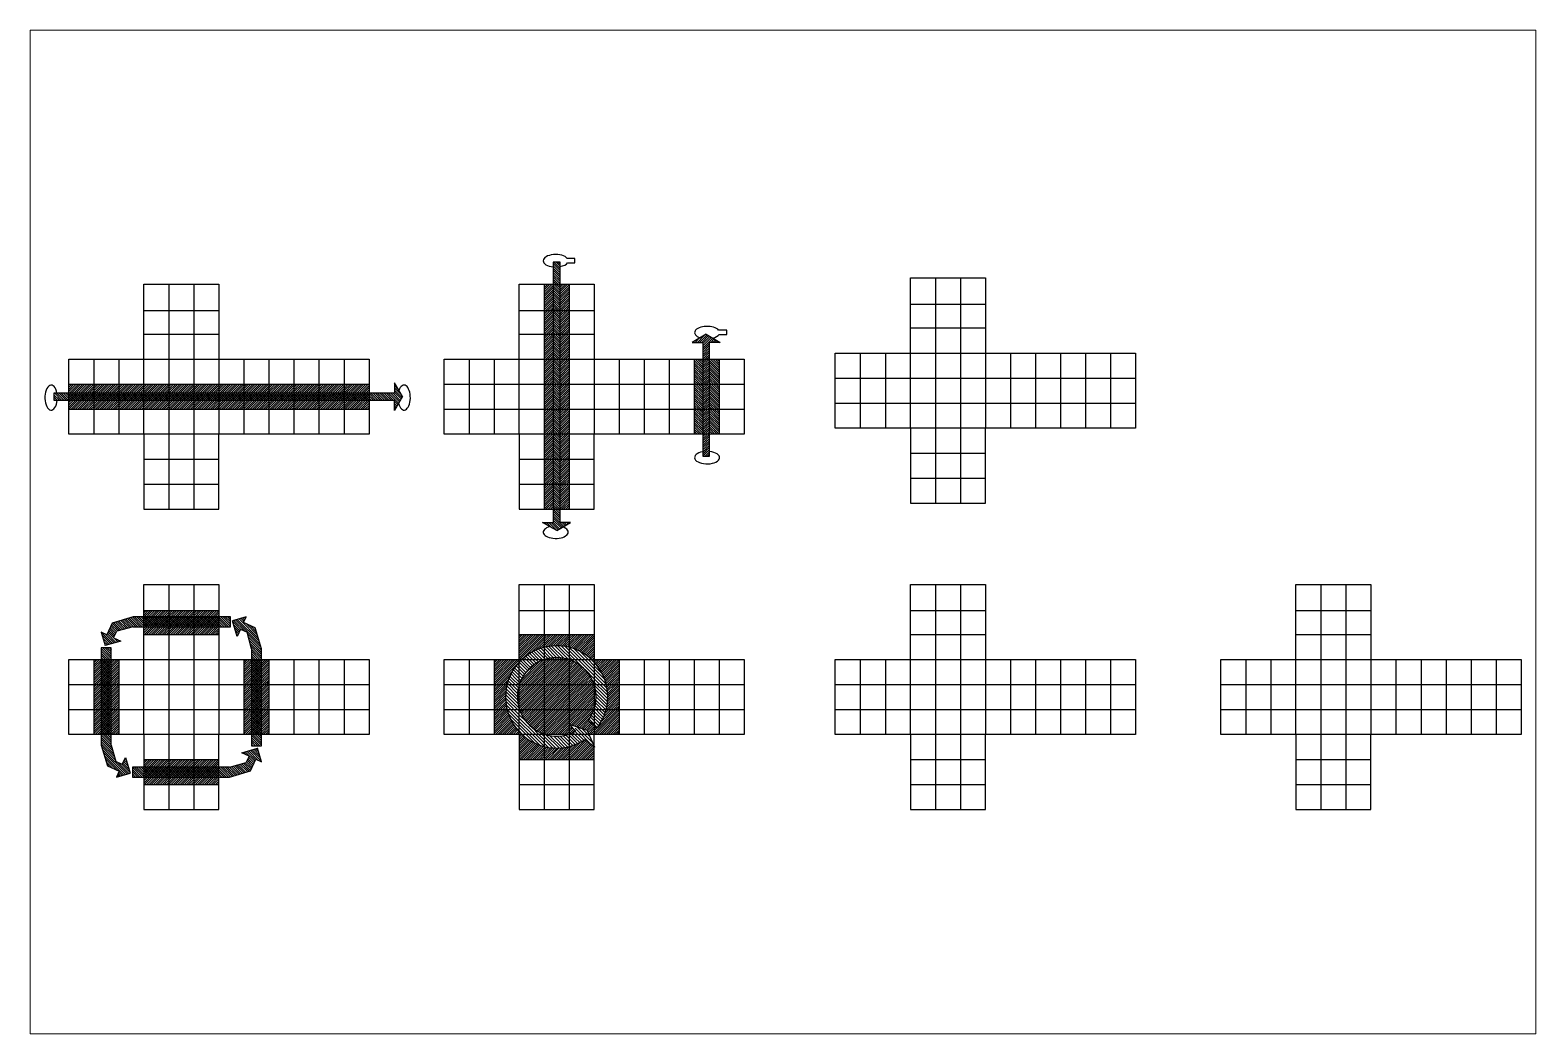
# Paper-space layout 'Sheet1' of a CAD drawing. Header units: inches. Extents: x 1.05 to 9.45, y 0.7 to 6.3.
# The model-space entities are those that its viewports show. They can reach past a viewport. Long polylines and large blocks are cut down to what shows.
import ezdxf

# ---------------------------------------------------------------- set-up
doc = ezdxf.new("R2010")
doc.units = ezdxf.units.IN
doc.header["$MEASUREMENT"] = 0
pattern_1 = [(135, (7.143237, -0.356763), (-0.0326083, -0.0326083), [])]

msp = doc.modelspace()

# ---------------------------------------------------------------- hatches: boundary and pattern name
h = msp.add_hatch()
h.set_pattern_fill('ANSI31', color=1, scale=0.25, angle=90, style=0)
edge = h.paths.add_edge_path()
edge.add_line((8.319, 4.237), (8.319, 9.44))
edge.add_line((8.319, 9.44), (8.18, 9.44))
edge.add_line((8.18, 9.44), (8.18, 4.237))
edge.add_line((8.529, 4.237), (8.319, 4.237))
edge.add_line((8.25, 4.076), (8.529, 4.237))
edge.add_line((7.97, 4.237), (8.18, 4.237))
edge.add_line((8.25, 4.076), (7.97, 4.237))
h = msp.add_hatch()
h.set_pattern_fill('ANSI31', color=256, scale=0.25, style=0)
h.paths.add_polyline_path([(8.18, 8.474), (8.18, 9), (8, 9), (8, 8.474)])
h = msp.add_hatch()
h.set_pattern_fill('ANSI31', color=1, scale=0.25, angle=90, style=0)
h.paths.add_polyline_path([(8.319, 8.474), (8.319, 9), (8.18, 9), (8.18, 8.474)])
h = msp.add_hatch()
h.set_pattern_fill('ANSI31', color=256, scale=0.25, style=0)
h.paths.add_polyline_path([(8.5, 8.474), (8.5, 9), (8.319, 9), (8.319, 8.474)])
h = msp.add_hatch()
h.set_pattern_fill('ANSI31', color=256, scale=0.25, style=0)
h.paths.add_polyline_path([(8.18, 8), (8.18, 8.474), (8, 8.474), (8, 8)])
h = msp.add_hatch()
h.set_pattern_fill('ANSI31', color=1, scale=0.25, angle=90, style=0)
h.paths.add_polyline_path([(8.319, 8), (8.319, 8.474), (8.18, 8.474), (8.18, 8)])
h = msp.add_hatch()
h.set_pattern_fill('ANSI31', color=256, scale=0.25, style=0)
h.paths.add_polyline_path([(8.5, 8), (8.5, 8.474), (8.319, 8.474), (8.319, 8)])
h = msp.add_hatch()
h.set_pattern_fill('ANSI31', color=256, scale=0.25, style=0)
h.paths.add_polyline_path([(8.18, 7.5), (8.18, 8), (8, 8), (8, 7.5)])
h = msp.add_hatch()
h.set_pattern_fill('ANSI31', color=1, scale=0.25, angle=90, style=0)
h.paths.add_polyline_path([(8.319, 7.5), (8.319, 8), (8.18, 8), (8.18, 7.5)])
h = msp.add_hatch()
h.set_pattern_fill('ANSI31', color=256, scale=0.25, style=0)
h.paths.add_polyline_path([(8.5, 7.5), (8.5, 8), (8.319, 8), (8.319, 7.5)])
h = msp.add_hatch()
h.set_pattern_fill('ANSI31', color=1, scale=0.25, angle=180, style=0)
h.set_pattern_definition([(225, (17.988668, 2.82999), (0.02209709, -0.02209709), [])])
edge = h.paths.add_edge_path()
edge.add_line((11.169, 7.836), (11.169, 5.559))
edge.add_line((11.169, 5.559), (11.307, 5.559))
edge.add_line((11.307, 5.559), (11.307, 7.836))
edge.add_line((10.959, 7.836), (11.169, 7.836))
edge.add_line((11.238, 7.997), (10.959, 7.836))
edge.add_line((11.517, 7.836), (11.307, 7.836))
edge.add_line((11.238, 7.997), (11.517, 7.836))
h = msp.add_hatch()
h.set_pattern_fill('ANSI31', color=256, scale=0.25, style=0)
h.paths.add_polyline_path([(8.18, 7), (8.18, 7.5), (8, 7.5), (8, 7)])
h = msp.add_hatch()
h.set_pattern_fill('ANSI31', color=1, scale=0.25, angle=90, style=0)
h.paths.add_polyline_path([(8.319, 7), (8.319, 7.5), (8.18, 7.5), (8.18, 7)])
h = msp.add_hatch()
h.set_pattern_fill('ANSI31', color=256, scale=0.25, style=0)
h.paths.add_polyline_path([(8.5, 7), (8.5, 7.5), (8.319, 7.5), (8.319, 7)])
h = msp.add_hatch()
h.set_pattern_fill('ANSI31', color=256, scale=0.25, angle=90, style=0)
h.paths.add_polyline_path([(11.169, 7), (11.169, 7.5), (11, 7.5), (11, 7)])
h = msp.add_hatch()
h.set_pattern_fill('ANSI31', color=256, scale=0.25, angle=90, style=0)
h.paths.add_polyline_path([(11.5, 7), (11.5, 7.5), (11.307, 7.5), (11.307, 7)])
h = msp.add_hatch()
h.set_pattern_fill('ANSI31', color=1, scale=0.25, angle=90, style=0)
edge = h.paths.add_edge_path()
edge.add_line((5.006, 6.82), (-1.796, 6.82))
edge.add_line((-1.796, 6.82), (-1.796, 6.682))
edge.add_line((-1.796, 6.682), (5.006, 6.682))
edge.add_line((5.006, 7.03), (5.006, 6.82))
edge.add_line((5.167, 6.751), (5.006, 7.03))
edge.add_line((5.006, 6.471), (5.006, 6.682))
edge.add_line((5.167, 6.751), (5.006, 6.471))
h = msp.add_hatch()
h.set_pattern_fill('ANSI31', color=256, scale=0.25, style=0)
h.paths.add_polyline_path([(-1, 6.5), (-1, 7), (-1.5, 7), (-1.5, 6.5)])
h = msp.add_hatch()
h.set_pattern_fill('ANSI31', color=256, scale=0.25, style=0)
h.paths.add_polyline_path([(-0.5, 6.5), (-0.5, 7), (-1, 7), (-1, 6.5)])
h = msp.add_hatch()
h.set_pattern_fill('ANSI31', color=256, scale=0.25, style=0)
h.paths.add_polyline_path([(0, 6.5), (0, 7), (-0.5, 7), (-0.5, 6.5)])
h = msp.add_hatch()
h.set_pattern_fill('ANSI31', color=256, scale=0.25, style=0)
h.paths.add_polyline_path([(0.5, 6.5), (0.5, 7), (0, 7), (0, 6.5)])
h = msp.add_hatch()
h.set_pattern_fill('ANSI31', color=256, scale=0.25, style=0)
h.paths.add_polyline_path([(1, 6.5), (1, 7), (0.5, 7), (0.5, 6.5)])
h = msp.add_hatch()
h.set_pattern_fill('ANSI31', color=256, scale=0.25, style=0)
h.paths.add_polyline_path([(1.5, 6.5), (1.5, 7), (1, 7), (1, 6.5)])
h = msp.add_hatch()
h.set_pattern_fill('ANSI31', color=256, scale=0.25, style=0)
h.paths.add_polyline_path([(2, 6.5), (2, 7), (1.5, 7), (1.5, 6.5)])
h = msp.add_hatch()
h.set_pattern_fill('ANSI31', color=256, scale=0.25, style=0)
h.paths.add_polyline_path([(2.5, 6.5), (2.5, 7), (2, 7), (2, 6.5)])
h = msp.add_hatch()
h.set_pattern_fill('ANSI31', color=256, scale=0.25, style=0)
h.paths.add_polyline_path([(3, 6.5), (3, 7), (2.5, 7), (2.5, 6.5)])
h = msp.add_hatch()
h.set_pattern_fill('ANSI31', color=256, scale=0.25, style=0)
h.paths.add_polyline_path([(3.5, 6.5), (3.5, 7), (3, 7), (3, 6.5)])
h = msp.add_hatch()
h.set_pattern_fill('ANSI31', color=256, scale=0.25, style=0)
h.paths.add_polyline_path([(4, 6.5), (4, 7), (3.5, 7), (3.5, 6.5)])
h = msp.add_hatch()
h.set_pattern_fill('ANSI31', color=256, scale=0.25, style=0)
h.paths.add_polyline_path([(4.5, 6.5), (4.5, 7), (4, 7), (4, 6.5)])
h = msp.add_hatch()
h.set_pattern_fill('ANSI31', color=256, scale=0.25, style=0)
h.paths.add_polyline_path([(8.18, 6.5), (8.18, 7), (8, 7), (8, 6.5)])
h = msp.add_hatch()
h.set_pattern_fill('ANSI31', color=256, scale=0.25, style=0)
h.paths.add_polyline_path([(8.5, 6.5), (8.5, 7), (8.319, 7), (8.319, 6.5)])
h = msp.add_hatch()
h.set_pattern_fill('ANSI31', color=256, scale=0.25, angle=90, style=0)
h.paths.add_polyline_path([(11.169, 6.5), (11.169, 7), (11, 7), (11, 6.5)])
h = msp.add_hatch()
h.set_pattern_fill('ANSI31', color=256, scale=0.25, angle=90, style=0)
h.paths.add_polyline_path([(11.5, 6.5), (11.5, 7), (11.307, 7), (11.307, 6.5)])
h = msp.add_hatch()
h.set_pattern_fill('ANSI31', color=256, scale=0.25, style=0)
h.paths.add_polyline_path([(8.18, 6), (8.18, 6.5), (8, 6.5), (8, 6)])
h = msp.add_hatch()
h.set_pattern_fill('ANSI31', color=1, scale=0.25, angle=90, style=0)
h.paths.add_polyline_path([(8.319, 6), (8.319, 6.5), (8.18, 6.5), (8.18, 6)])
h = msp.add_hatch()
h.set_pattern_fill('ANSI31', color=256, scale=0.25, style=0)
h.paths.add_polyline_path([(8.5, 6), (8.5, 6.5), (8.319, 6.5), (8.319, 6)])
h = msp.add_hatch()
h.set_pattern_fill('ANSI31', color=256, scale=0.25, angle=90, style=0)
h.paths.add_polyline_path([(11.169, 6), (11.169, 6.5), (11, 6.5), (11, 6)])
h = msp.add_hatch()
h.set_pattern_fill('ANSI31', color=256, scale=0.25, angle=90, style=0)
h.paths.add_polyline_path([(11.5, 6), (11.5, 6.5), (11.307, 6.5), (11.307, 6)])
h = msp.add_hatch()
h.set_pattern_fill('ANSI31', color=256, scale=0.25, style=0)
h.paths.add_polyline_path([(8.18, 5.5), (8.18, 6), (8, 6), (8, 5.5)])
h = msp.add_hatch()
h.set_pattern_fill('ANSI31', color=1, scale=0.25, angle=90, style=0)
h.paths.add_polyline_path([(8.319, 5.5), (8.319, 6), (8.18, 6), (8.18, 5.5)])
h = msp.add_hatch()
h.set_pattern_fill('ANSI31', color=256, scale=0.25, style=0)
h.paths.add_polyline_path([(8.5, 5.5), (8.5, 6), (8.319, 6), (8.319, 5.5)])
h = msp.add_hatch()
h.set_pattern_fill('ANSI31', color=256, scale=0.25, style=0)
h.paths.add_polyline_path([(8.18, 5), (8.18, 5.5), (8, 5.5), (8, 5)])
h = msp.add_hatch()
h.set_pattern_fill('ANSI31', color=1, scale=0.25, angle=90, style=0)
h.paths.add_polyline_path([(8.319, 5), (8.319, 5.5), (8.18, 5.5), (8.18, 5)])
h = msp.add_hatch()
h.set_pattern_fill('ANSI31', color=256, scale=0.25, style=0)
h.paths.add_polyline_path([(8.5, 5), (8.5, 5.5), (8.319, 5.5), (8.319, 5)])
h = msp.add_hatch()
h.set_pattern_fill('ANSI31', color=256, scale=0.25, style=0)
h.paths.add_polyline_path([(8.18, 4.5), (8.18, 5), (8, 5), (8, 4.5)])
h = msp.add_hatch()
h.set_pattern_fill('ANSI31', color=1, scale=0.25, angle=90, style=0)
h.paths.add_polyline_path([(8.319, 4.5), (8.319, 5), (8.18, 5), (8.18, 4.5)])
h = msp.add_hatch()
h.set_pattern_fill('ANSI31', color=256, scale=0.25, style=0)
h.paths.add_polyline_path([(8.5, 4.5), (8.5, 5), (8.319, 5), (8.319, 4.5)])
h = msp.add_hatch()
h.set_pattern_fill('ANSI31', color=256, scale=0.25, style=0)
h.paths.add_polyline_path([(0.5, 2), (0.5, 2.474), (0, 2.474), (0, 2)])
h = msp.add_hatch()
h.set_pattern_fill('ANSI31', color=256, scale=0.25, style=0)
h.paths.add_polyline_path([(1, 2), (1, 2.474), (0.5, 2.474), (0.5, 2)])
h = msp.add_hatch()
h.set_pattern_fill('ANSI31', color=256, scale=0.25, style=0)
h.paths.add_polyline_path([(1.5, 2), (1.5, 2.474), (1, 2.474), (1, 2)])
h = msp.add_hatch()
h.set_pattern_fill('ANSI31', color=1, scale=0.25, angle=90, style=0)
h.paths.add_polyline_path([(1.729, 2.152), (1.729, 2.351), (-0.214, 2.351), (-0.63, 2.224), (-0.737, 1.994), (-0.853, 2.045), (-0.773, 1.775), (-0.46, 1.867), (-0.604, 1.934), (-0.542, 2.062), (-0.214, 2.152)])
h = msp.add_hatch()
h.set_pattern_fill('ANSI31', color=1, scale=0.25, angle=270, style=0)
h.set_pattern_definition([(315, (-1, 1.5), (0.02209709, 0.02209709), [])])
h.paths.add_polyline_path([(2.351, -0.229), (2.351, 1.714), (2.224, 2.13), (1.994, 2.237), (2.045, 2.353), (1.775, 2.273), (1.867, 1.96), (1.934, 2.104), (2.062, 2.042), (2.152, 1.714), (2.152, -0.229)])
h = msp.add_hatch()
h.set_pattern_fill('ANSI31', color=256, scale=0.25, style=0)
h.paths.add_polyline_path([(8, 1.741), (8, 2), (7.5, 2), (7.5, 1.5), (7.556, 1.5, -0.125495)])
h = msp.add_hatch()
h.set_pattern_fill('ANSI31', color=256, scale=0.25, style=0)
h.paths.add_polyline_path([(8.5, 1.741), (8.5, 2), (8, 2), (8, 1.741, -0.124226)])
h = msp.add_hatch()
h.set_pattern_fill('ANSI31', color=256, scale=0.25, style=0)
h.paths.add_polyline_path([(9, 1.5), (9, 2), (8.5, 2), (8.5, 1.741, -0.125495), (8.944, 1.5)])
h = msp.add_hatch()
h.set_pattern_fill('ANSI31', color=1, scale=0.25, angle=90, style=0)
h.set_pattern_definition([(135, (2.5, 0), (-0.02209709, -0.02209709), [])])
h.paths.add_polyline_path([(-0.652, -0.214), (-0.652, 1.729), (-0.851, 1.729), (-0.851, -0.214), (-0.724, -0.63), (-0.494, -0.737), (-0.545, -0.853), (-0.275, -0.773), (-0.367, -0.46), (-0.434, -0.604), (-0.562, -0.542)])
h = msp.add_hatch()
h.set_pattern_fill('ANSI31', color=1, scale=0.368921, angle=90, style=0)
h.set_pattern_definition(pattern_1)
h.paths.add_polyline_path([(7.555, 1.119, -0.149656), (7.881, 1.445), (7.881, 1.703, 0.211046), (7.297, 1.119)])
h = msp.add_hatch()
h.set_pattern_fill('ANSI31', color=1, scale=0.368921, angle=90, style=0)
h.set_pattern_definition(pattern_1)
h.paths.add_polyline_path([(8.619, 1.445), (8.619, 1.703, 0.186835), (7.881, 1.703), (7.881, 1.445, -0.249115)])
h = msp.add_hatch()
h.set_pattern_fill('ANSI31', color=256, scale=0.25, style=0)
h.paths.add_polyline_path([(8.487, 1.5, 0.153951), (8.013, 1.5)])
h = msp.add_hatch()
h.set_pattern_fill('ANSI31', color=1, scale=0.368921, angle=90, style=0)
h.set_pattern_definition(pattern_1)
h.paths.add_polyline_path([(9.203, 1.119, 0.211046), (8.619, 1.703), (8.619, 1.445, -0.149656), (8.945, 1.119)])
h = msp.add_hatch()
h.set_pattern_fill('ANSI31', color=256, scale=0.25, style=0)
h.paths.add_polyline_path([(-0.5, 1), (-0.5, 1.5), (-1, 1.5), (-1, 1)])
h = msp.add_hatch()
h.set_pattern_fill('ANSI31', color=256, scale=0.25, style=0)
h.paths.add_polyline_path([(2.5, 1), (2.5, 1.5), (2, 1.5), (2, 1)])
h = msp.add_hatch()
h.set_pattern_fill('ANSI31', color=256, scale=0.25, style=0)
h.paths.add_polyline_path([(7.259, 1, -0.125495), (7.5, 1.444), (7.5, 1.5), (7, 1.5), (7, 1)])
h = msp.add_hatch()
h.set_pattern_fill('ANSI31', color=256, scale=0.25, style=0)
h.paths.add_polyline_path([(8, 1), (8, 1.496, 0.235138), (7.504, 1)])
h = msp.add_hatch()
h.set_pattern_fill('ANSI31', color=256, scale=0.25, style=0)
h.paths.add_polyline_path([(8.5, 1), (8.5, 1.496, 0.004502), (8.487, 1.5), (8.013, 1.5, 0.004502), (8, 1.496), (8, 1)])
h = msp.add_hatch()
h.set_pattern_fill('ANSI31', color=256, scale=0.25, style=0)
h.paths.add_polyline_path([(8.996, 1, 0.235138), (8.5, 1.496), (8.5, 1)])
h = msp.add_hatch()
h.set_pattern_fill('ANSI31', color=256, scale=0.25, style=0)
h.paths.add_polyline_path([(9.5, 1), (9.5, 1.5), (9, 1.5), (9, 1.444, -0.125495), (9.241, 1)])
h = msp.add_hatch()
h.set_pattern_fill('ANSI31', color=256, scale=0.25, style=0)
h.paths.add_polyline_path([(-0.5, 0.5), (-0.5, 1), (-1, 1), (-1, 0.5)])
h = msp.add_hatch()
h.set_pattern_fill('ANSI31', color=256, scale=0.25, style=0)
h.paths.add_polyline_path([(2.5, 0.5), (2.5, 1), (2, 1), (2, 0.5)])
h = msp.add_hatch()
h.set_pattern_fill('ANSI31', color=256, scale=0.25, style=0)
h.paths.add_polyline_path([(7.259, 0.5, -0.124226), (7.259, 1), (7, 1), (7, 0.5)])
h = msp.add_hatch()
h.set_pattern_fill('ANSI31', color=1, scale=0.368921, angle=90, style=0)
h.set_pattern_definition(pattern_1)
h.paths.add_polyline_path([(7.555, 0.381, -0.249115), (7.555, 1.119), (7.297, 1.119, 0.186835), (7.297, 0.381)])
h = msp.add_hatch()
h.set_pattern_fill('ANSI31', color=256, scale=0.25, style=0)
h.paths.add_polyline_path([(8, 0.5), (8, 1), (7.504, 1, 0.004502), (7.5, 0.987), (7.5, 0.513, 0.004502), (7.504, 0.5)])
h = msp.add_hatch()
h.set_pattern_fill('ANSI31', color=256, scale=0.25, style=0)
h.paths.add_polyline_path([(8.5, 0.5), (8.5, 1), (8, 1), (8, 0.5)])
h = msp.add_hatch()
h.set_pattern_fill('ANSI31', color=256, scale=0.25, style=0)
h.paths.add_polyline_path([(9, 0.513), (9, 0.987, 0.004502), (8.996, 1), (8.5, 1), (8.5, 0.5), (8.996, 0.5, 0.004502)])
h = msp.add_hatch()
h.set_pattern_fill('ANSI31', color=1, scale=0.368921, angle=90, style=0)
h.set_pattern_definition(pattern_1)
h.paths.add_polyline_path([(9.203, 0.381, 0.186835), (9.203, 1.119), (8.945, 1.119, -0.249115), (8.945, 0.381)])
h = msp.add_hatch()
h.set_pattern_fill('ANSI31', color=256, scale=0.25, style=0)
h.paths.add_polyline_path([(9.5, 0.5), (9.5, 1), (9.241, 1, -0.124226), (9.241, 0.5)])
h = msp.add_hatch()
h.set_pattern_fill('ANSI31', color=256, scale=0.25, style=0)
h.paths.add_polyline_path([(-0.5, 0), (-0.5, 0.5), (-1, 0.5), (-1, 0)])
h = msp.add_hatch()
h.set_pattern_fill('ANSI31', color=256, scale=0.25, style=0)
h.paths.add_polyline_path([(2.5, 0), (2.5, 0.5), (2, 0.5), (2, 0)])
h = msp.add_hatch()
h.set_pattern_fill('ANSI31', color=256, scale=0.25, style=0)
h.paths.add_polyline_path([(7.5, 0.056, -0.125495), (7.259, 0.5), (7, 0.5), (7, 0), (7.5, 0)])
h = msp.add_hatch()
h.set_pattern_fill('ANSI31', color=1, scale=0.368921, angle=90, style=0)
h.set_pattern_definition(pattern_1)
h.paths.add_polyline_path([(7.881, -0.203), (7.881, 0.055, -0.149656), (7.555, 0.381), (7.297, 0.381, 0.211046)])
h = msp.add_hatch()
h.set_pattern_fill('ANSI31', color=256, scale=0.25, style=0)
h.paths.add_polyline_path([(8, 0.004), (8, 0.5), (7.504, 0.5, 0.235138)])
h = msp.add_hatch()
h.set_pattern_fill('ANSI31', color=256, scale=0.25, style=0)
h.paths.add_polyline_path([(8.5, 0.004), (8.5, 0.5), (8, 0.5), (8, 0.004, 0.004502), (8.013, 0), (8.487, 0, 0.004502)])
h = msp.add_hatch()
h.set_pattern_fill('ANSI31', color=256, scale=0.25, style=0)
h.paths.add_polyline_path([(8.878, 0.276, 0.080992), (8.996, 0.5), (8.5, 0.5), (8.5, 0.004, 0.046741), (8.634, 0.064), (8.508, 0.199), (8.857, 0.08), (8.893, 0), (9, 0), (9, 0.184)])
h = msp.add_hatch()
h.set_pattern_fill('ANSI31', color=1, scale=0.368921, angle=90, style=0)
h.set_pattern_definition(pattern_1)
h.paths.add_polyline_path([(9.065, 0.134, 0.069452), (9.203, 0.381), (8.945, 0.381, -0.039642), (8.878, 0.276)])
h = msp.add_hatch()
h.set_pattern_fill('ANSI31', color=256, scale=0.25, style=0)
h.paths.add_polyline_path([(9.5, 0), (9.5, 0.5), (9.241, 0.5, -0.100231), (9.065, 0.134), (9, 0.184), (9, 0)])
h = msp.add_hatch()
h.set_pattern_fill('ANSI31', color=256, scale=0.25, style=0)
h.paths.add_polyline_path([(8, -0.5), (8, -0.241, -0.125495), (7.556, 0), (7.5, 0), (7.5, -0.5)])
h = msp.add_hatch()
h.set_pattern_fill('ANSI31', color=1, scale=0.368921, angle=90, style=0)
h.set_pattern_definition(pattern_1)
h.paths.add_polyline_path([(8.619, -0.203), (8.619, 0.055, -0.249115), (7.881, 0.055), (7.881, -0.203, 0.186835)])
h = msp.add_hatch()
h.set_pattern_fill('ANSI31', color=1, scale=0.368921, angle=90, style=0)
h.set_pattern_definition(pattern_1)
h.paths.add_polyline_path([(9.007, -0.257), (8.857, 0.08), (8.619, 0.161), (8.619, 0.08), (8.634, 0.064, -0.005513), (8.619, 0.055), (8.619, -0.203, 0.052863), (8.811, -0.104)])
h = msp.add_hatch()
h.set_pattern_fill('ANSI31', color=1, scale=0.25, angle=90, style=0)
h.paths.add_polyline_path([(1.714, -0.851), (2.13, -0.724), (2.237, -0.494), (2.353, -0.545), (2.273, -0.275), (1.96, -0.367), (2.104, -0.434), (2.042, -0.562), (1.714, -0.652), (-0.229, -0.652), (-0.229, -0.851)])
h = msp.add_hatch()
h.set_pattern_fill('ANSI31', color=256, scale=0.25, style=0)
h.paths.add_polyline_path([(8.5, -0.5), (8.5, -0.241, -0.124226), (8, -0.241), (8, -0.5)])
h = msp.add_hatch()
h.set_pattern_fill('ANSI31', color=256, scale=0.25, style=0)
h.paths.add_polyline_path([(9, -0.5), (9, -0.252), (8.811, -0.104, -0.083563), (8.5, -0.241), (8.5, -0.5)])
h = msp.add_hatch()
h.set_pattern_fill('ANSI31', color=256, scale=0.25, style=0)
h.paths.add_polyline_path([(0.5, -1), (0.5, -0.5), (0, -0.5), (0, -1)])
h = msp.add_hatch()
h.set_pattern_fill('ANSI31', color=256, scale=0.25, style=0)
h.paths.add_polyline_path([(1, -1), (1, -0.5), (0.5, -0.5), (0.5, -1)])
h = msp.add_hatch()
h.set_pattern_fill('ANSI31', color=256, scale=0.25, style=0)
h.paths.add_polyline_path([(1.5, -1), (1.5, -0.5), (1, -0.5), (1, -1)])

# ---------------------------------------------------------------- linework, layer by layer
for p, q in [((15.318, 7.623), (15.318, 9.123)), ((15.318, 9.123), (16.818, 9.123)), ((15.818, 9.123), (15.818, 4.623)), ((16.318, 9.123), (16.318, 4.623)), ((16.818, 9.123), (16.818, 7.623)), ((0, 7.5), (0, 9)), ((0, 9), (1.5, 9)), ((0.5, 9), (0.5, 4.5)), ((1, 9), (1, 4.5)), ((1.5, 9), (1.5, 7.5)), ((7.5, 7.5), (7.5, 9)), ((7.5, 9), (9, 9)), ((8, 9), (8, 4.5)), ((8.5, 9), (8.5, 4.5)), ((9, 9), (9, 7.5)), ((0, 8.474), (1.5, 8.474)), ((7.5, 8.474), (9, 8.474)), ((15.318, 8.597), (16.818, 8.597)), ((0, 8), (1.5, 8)), ((7.5, 8), (9, 8)), ((15.318, 8.123), (16.818, 8.123)), ((13.818, 6.123), (13.818, 7.623)), ((13.818, 7.623), (15.318, 7.623)), ((14.318, 7.623), (14.318, 6.123)), ((14.818, 7.623), (14.818, 6.123)), ((15.318, 6.123), (15.318, 7.623)), ((15.318, 7.623), (16.818, 7.623)), ((16.818, 7.623), (16.818, 6.123)), ((16.818, 7.623), (18.318, 7.623)), ((17.318, 7.623), (17.318, 6.123)), ((17.818, 7.623), (17.818, 6.123)), ((18.318, 7.623), (18.318, 6.123)), ((18.318, 7.623), (19.818, 7.623)), ((18.818, 7.623), (18.818, 6.123)), ((19.318, 7.623), (19.318, 6.123)), ((19.818, 7.623), (19.818, 6.123)), ((-1.5, 6), (-1.5, 7.5)), ((-1.5, 7.5), (0, 7.5)), ((-1, 7.5), (-1, 6)), ((-0.5, 7.5), (-0.5, 6)), ((0, 6), (0, 7.5)), ((0, 7.5), (1.5, 7.5)), ((1.5, 7.5), (1.5, 6)), ((1.5, 7.5), (3, 7.5)), ((2, 7.5), (2, 6)), ((2.5, 7.5), (2.5, 6)), ((3, 7.5), (3, 6)), ((3, 7.5), (4.5, 7.5)), ((3.5, 7.5), (3.5, 6)), ((4, 7.5), (4, 6)), ((4.5, 7.5), (4.5, 6)), ((6, 6), (6, 7.5)), ((6, 7.5), (7.5, 7.5)), ((6.5, 7.5), (6.5, 6)), ((7, 7.5), (7, 6)), ((7.5, 6), (7.5, 7.5)), ((7.5, 7.5), (9, 7.5)), ((9, 7.5), (9, 6)), ((9, 7.5), (10.5, 7.5)), ((9.5, 7.5), (9.5, 6)), ((10, 7.5), (10, 6)), ((10.5, 7.5), (10.5, 6)), ((10.5, 7.5), (12, 7.5)), ((11, 7.5), (11, 6)), ((11.5, 7.5), (11.5, 6)), ((12, 7.5), (12, 6)), ((-1.5, 7), (4.5, 7)), ((6, 7), (12, 7)), ((13.818, 7.123), (19.818, 7.123)), ((13.818, 6.623), (19.818, 6.623)), ((-1.5, 6.5), (4.5, 6.5)), ((6, 6.5), (12, 6.5)), ((15.318, 6.123), (13.818, 6.123)), ((16.818, 6.123), (15.318, 6.123)), ((15.318, 6.123), (15.318, 4.623)), ((18.318, 6.123), (16.818, 6.123)), ((16.818, 4.623), (16.818, 6.123)), ((19.818, 6.123), (18.318, 6.123)), ((0, 6), (-1.5, 6)), ((1.5, 6), (0, 6)), ((0, 6), (0, 4.5)), ((3, 6), (1.5, 6)), ((1.5, 4.5), (1.5, 6)), ((4.5, 6), (3, 6)), ((7.5, 6), (6, 6)), ((9, 6), (7.5, 6)), ((7.5, 6), (7.5, 4.5)), ((10.5, 6), (9, 6)), ((9, 4.5), (9, 6)), ((12, 6), (10.5, 6)), ((0, 5.5), (1.5, 5.5)), ((7.5, 5.5), (9, 5.5)), ((15.318, 5.623), (16.818, 5.623)), ((15.318, 5.123), (16.818, 5.123)), ((0, 5), (1.5, 5)), ((7.5, 5), (9, 5)), ((15.318, 4.623), (16.818, 4.623)), ((0, 4.5), (1.5, 4.5)), ((7.5, 4.5), (9, 4.5)), ((0, 1.5), (0, 3)), ((0, 3), (1.5, 3)), ((0.5, 3), (0.5, -1.5)), ((1, 3), (1, -1.5)), ((1.5, 3), (1.5, 1.5)), ((7.5, 1.5), (7.5, 3)), ((7.5, 3), (9, 3)), ((8, 3), (8, -1.5)), ((8.5, 3), (8.5, -1.5)), ((9, 3), (9, 1.5)), ((15.318, 1.5), (15.318, 3)), ((15.318, 3), (16.818, 3)), ((15.818, 3), (15.818, -1.5)), ((16.318, 3), (16.318, -1.5)), ((16.818, 3), (16.818, 1.5)), ((23.023, 1.5), (23.023, 3)), ((23.023, 3), (24.523, 3)), ((23.523, 3), (23.523, -1.5)), ((24.023, 3), (24.023, -1.5)), ((24.523, 3), (24.523, 1.5)), ((0, 2.474), (1.5, 2.474)), ((7.5, 2.474), (9, 2.474)), ((15.318, 2.474), (16.818, 2.474)), ((23.023, 2.474), (24.523, 2.474)), ((0, 2), (1.5, 2)), ((7.5, 2), (9, 2)), ((15.318, 2), (16.818, 2)), ((23.023, 2), (24.523, 2)), ((-1.5, 0), (-1.5, 1.5)), ((-1.5, 1.5), (0, 1.5)), ((-1, 1.5), (-1, 0)), ((-0.5, 1.5), (-0.5, 0)), ((0, 0), (0, 1.5)), ((0, 1.5), (1.5, 1.5)), ((1.5, 1.5), (1.5, 0)), ((1.5, 1.5), (3, 1.5)), ((2, 1.5), (2, 0)), ((2.5, 1.5), (2.5, 0)), ((3, 1.5), (3, 0)), ((3, 1.5), (4.5, 1.5)), ((3.5, 1.5), (3.5, 0)), ((4, 1.5), (4, 0)), ((4.5, 1.5), (4.5, 0)), ((6, 0), (6, 1.5)), ((6, 1.5), (7.5, 1.5)), ((6.5, 1.5), (6.5, 0)), ((7, 1.5), (7, 0)), ((7.5, 0), (7.5, 1.5)), ((7.5, 1.5), (9, 1.5)), ((9, 1.5), (9, 0)), ((9, 1.5), (10.5, 1.5)), ((9.5, 1.5), (9.5, 0)), ((10, 1.5), (10, 0)), ((10.5, 1.5), (10.5, 0)), ((10.5, 1.5), (12, 1.5)), ((11, 1.5), (11, 0)), ((11.5, 1.5), (11.5, 0)), ((12, 1.5), (12, 0)), ((13.818, 0), (13.818, 1.5)), ((13.818, 1.5), (15.318, 1.5)), ((14.318, 1.5), (14.318, 0)), ((14.818, 1.5), (14.818, 0)), ((15.318, 0), (15.318, 1.5)), ((15.318, 1.5), (16.818, 1.5)), ((16.818, 1.5), (16.818, 0)), ((16.818, 1.5), (18.318, 1.5)), ((17.318, 1.5), (17.318, 0)), ((17.818, 1.5), (17.818, 0)), ((18.318, 1.5), (18.318, 0)), ((18.318, 1.5), (19.818, 1.5)), ((18.818, 1.5), (18.818, 0)), ((19.318, 1.5), (19.318, 0)), ((19.818, 1.5), (19.818, 0)), ((21.523, 0), (21.523, 1.5)), ((21.523, 1.5), (23.023, 1.5)), ((22.023, 1.5), (22.023, 0)), ((22.523, 1.5), (22.523, 0)), ((23.023, 0), (23.023, 1.5)), ((23.023, 1.5), (24.523, 1.5)), ((24.523, 1.5), (24.523, 0)), ((24.523, 1.5), (26.023, 1.5)), ((25.023, 1.5), (25.023, 0)), ((25.523, 1.5), (25.523, 0)), ((26.023, 1.5), (26.023, 0)), ((26.023, 1.5), (27.523, 1.5)), ((26.523, 1.5), (26.523, 0)), ((27.023, 1.5), (27.023, 0)), ((27.523, 1.5), (27.523, 0)), ((-1.5, 1), (4.5, 1)), ((6, 1), (12, 1)), ((13.818, 1), (19.818, 1)), ((21.523, 1), (27.523, 1)), ((-1.5, 0.5), (4.5, 0.5)), ((6, 0.5), (12, 0.5)), ((13.818, 0.5), (19.818, 0.5)), ((21.523, 0.5), (27.523, 0.5)), ((0, 0), (-1.5, 0)), ((1.5, 0), (0, 0)), ((0, 0), (0, -1.5)), ((3, 0), (1.5, 0)), ((1.5, -1.5), (1.5, 0)), ((4.5, 0), (3, 0)), ((7.5, 0), (6, 0)), ((9, 0), (7.5, 0)), ((7.5, 0), (7.5, -1.5)), ((10.5, 0), (9, 0)), ((9, -1.5), (9, 0)), ((12, 0), (10.5, 0)), ((15.318, 0), (13.818, 0)), ((16.818, 0), (15.318, 0)), ((15.318, 0), (15.318, -1.5)), ((18.318, 0), (16.818, 0)), ((16.818, -1.5), (16.818, 0)), ((19.818, 0), (18.318, 0)), ((23.023, 0), (21.523, 0)), ((24.523, 0), (23.023, 0)), ((23.023, 0), (23.023, -1.5)), ((26.023, 0), (24.523, 0)), ((24.523, -1.5), (24.523, 0)), ((27.523, 0), (26.023, 0)), ((0, -0.5), (1.5, -0.5)), ((7.5, -0.5), (9, -0.5)), ((15.318, -0.5), (16.818, -0.5)), ((23.023, -0.5), (24.523, -0.5)), ((0, -1), (1.5, -1)), ((7.5, -1), (9, -1)), ((15.318, -1), (16.818, -1)), ((23.023, -1), (24.523, -1)), ((0, -1.5), (1.5, -1.5)), ((7.5, -1.5), (9, -1.5)), ((15.318, -1.5), (16.818, -1.5)), ((23.023, -1.5), (24.523, -1.5))]:
    msp.add_line(p, q)
at = {"color": 1}
for p, q in [((11.238, 7.997), (10.959, 7.836)), ((10.959, 7.836), (11.169, 7.836)), ((11.238, 7.997), (11.517, 7.836)), ((11.517, 7.836), (11.307, 7.836)), ((5.167, 6.751), (5.006, 7.03)), ((5.006, 7.03), (5.006, 6.82)), ((5.167, 6.751), (5.006, 6.471)), ((5.006, 6.471), (5.006, 6.682)), ((7.97, 4.237), (8.18, 4.237)), ((8.25, 4.076), (7.97, 4.237)), ((8.25, 4.076), (8.529, 4.237)), ((8.529, 4.237), (8.319, 4.237)), ((-0.63, 2.224), (-0.737, 1.994)), ((-0.214, 2.351), (-0.63, 2.224)), ((-0.214, 2.152), (-0.542, 2.062)), ((2.045, 2.353), (1.775, 2.273)), ((1.867, 1.96), (1.775, 2.273)), ((1.86, 2.299), (1.86, 2.298)), ((1.994, 2.237), (2.045, 2.353)), ((2.224, 2.13), (1.994, 2.237)), ((2.351, 1.714), (2.224, 2.13)), ((-0.853, 2.045), (-0.773, 1.775)), ((-0.737, 1.994), (-0.853, 2.045)), ((-0.799, 1.86), (-0.798, 1.86)), ((-0.46, 1.867), (-0.773, 1.775)), ((-0.604, 1.934), (-0.542, 2.062)), ((-0.604, 1.934), (-0.46, 1.867)), ((1.934, 2.104), (1.867, 1.96)), ((1.934, 2.104), (2.062, 2.042)), ((2.152, 1.714), (2.062, 2.042)), ((8.857, 0.08), (8.508, 0.199)), ((8.508, 0.199), (8.634, 0.064)), ((8.857, 0.08), (9.007, -0.257)), ((8.878, 0.276), (9.065, 0.134)), ((-0.851, -0.214), (-0.724, -0.63)), ((-0.652, -0.214), (-0.562, -0.542)), ((1.96, -0.367), (2.273, -0.275)), ((2.353, -0.545), (2.273, -0.275)), ((9.007, -0.257), (8.811, -0.104)), ((-0.434, -0.604), (-0.562, -0.542)), ((-0.434, -0.604), (-0.367, -0.46)), ((-0.367, -0.46), (-0.275, -0.773)), ((1.714, -0.652), (2.042, -0.562)), ((2.104, -0.434), (1.96, -0.367)), ((2.104, -0.434), (2.042, -0.562)), ((2.13, -0.724), (2.237, -0.494)), ((2.237, -0.494), (2.353, -0.545)), ((2.299, -0.36), (2.298, -0.36)), ((-0.724, -0.63), (-0.494, -0.737)), ((-0.494, -0.737), (-0.545, -0.853)), ((-0.545, -0.853), (-0.275, -0.773)), ((-0.36, -0.799), (-0.36, -0.798)), ((1.714, -0.851), (2.13, -0.724))]:
    msp.add_line(p, q, dxfattribs=at)
for points in [[(8.319, 4.237), (8.319, 9.44), (8.18, 9.44), (8.18, 4.237)], [(8.468, 9.427), (8.611, 9.427), (8.611, 9.514), (8.463, 9.514)], [(11.169, 7.836), (11.169, 5.559), (11.307, 5.559), (11.307, 7.836)], [(11.494, 7.992), (11.653, 7.992), (11.653, 8.08), (11.486, 8.08)], [(5.006, 6.82), (-1.796, 6.82), (-1.796, 6.682), (5.006, 6.682)], [(-0.214, 2.152), (1.729, 2.152), (1.729, 2.351), (-0.214, 2.351)], [(-0.652, -0.214), (-0.652, 1.729), (-0.851, 1.729), (-0.851, -0.214)], [(2.152, 1.714), (2.152, -0.229), (2.351, -0.229), (2.351, 1.714)], [(1.714, -0.652), (-0.229, -0.652), (-0.229, -0.851), (1.714, -0.851)]]:
    msp.add_lwpolyline(points, dxfattribs=at)
for radius, end in [(1.022, 303.2697), (0.786, 299.2404)]:
    msp.add_arc((8.25, 0.75), radius, 322.9425, end, dxfattribs=at)
for centre, major_axis, start_param, end_param in [((8.231, 9.467), (-0.25, 0), -2.758435, 1.366142), ((8.231, 9.467), (-0.25, 0), -4.353699, -3.471113), ((11.256, 8.031), (0.25, 0), 0.40295, 4.120534), ((11.256, 8.031), (0.25, 0), -1.089656, -0.310261), ((-1.853, 6.732), (0, -0.25), -4.353699, 1.366142), ((5.201, 6.732), (0, -0.25), -1.089656, 4.120534), ((11.256, 5.532), (0.25, 0), -4.353699, 1.366142), ((8.231, 4.042), (-0.25, 0), -1.089656, 4.120534)]:
    msp.add_ellipse(centre, major_axis=major_axis, ratio=0.5, start_param=start_param, end_param=end_param, dxfattribs=at)

psp = doc.layouts.new('Sheet1')

# ---------------------------------------------------------------- viewports
at = {"layer": '0'}
psp.add_viewport(center=(5.25, 3.5), size=(8.4, 5.6), view_center_point=(12.7729, 4.0459), view_height=20.060749, dxfattribs=at)

doc.saveas('drawing.dxf')
